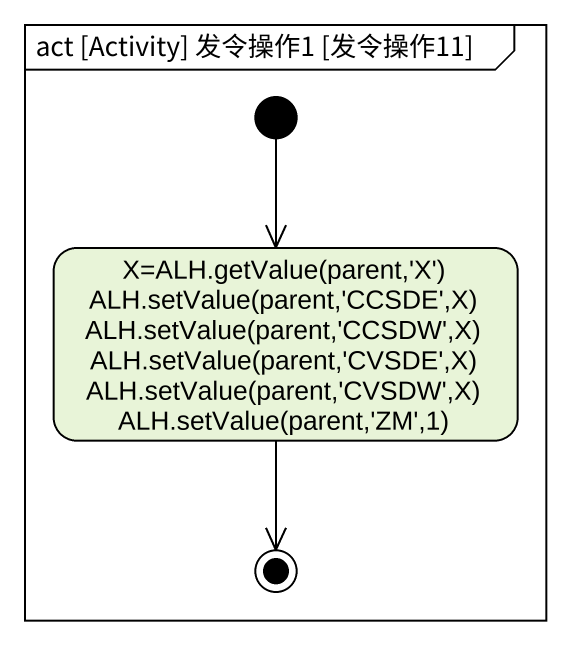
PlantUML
@startuml
mainframe act [Activity] 发令操作1 [发令操作11]
hide empty description
state "X=ALH.getValue(parent,'X') ALH.setValue(parent,'CCSDE',X) ALH.setValue(parent,'CCSDW',X) ALH.setValue(parent,'CVSDE',X) ALH.setValue(parent,'CVSDW',X) ALH.setValue(parent,'ZM',1)" as X_ALH_getValue_parent_X_ALH
[*] --> X_ALH_getValue_parent_X_ALH
X_ALH_getValue_parent_X_ALH --> [*]
@enduml
